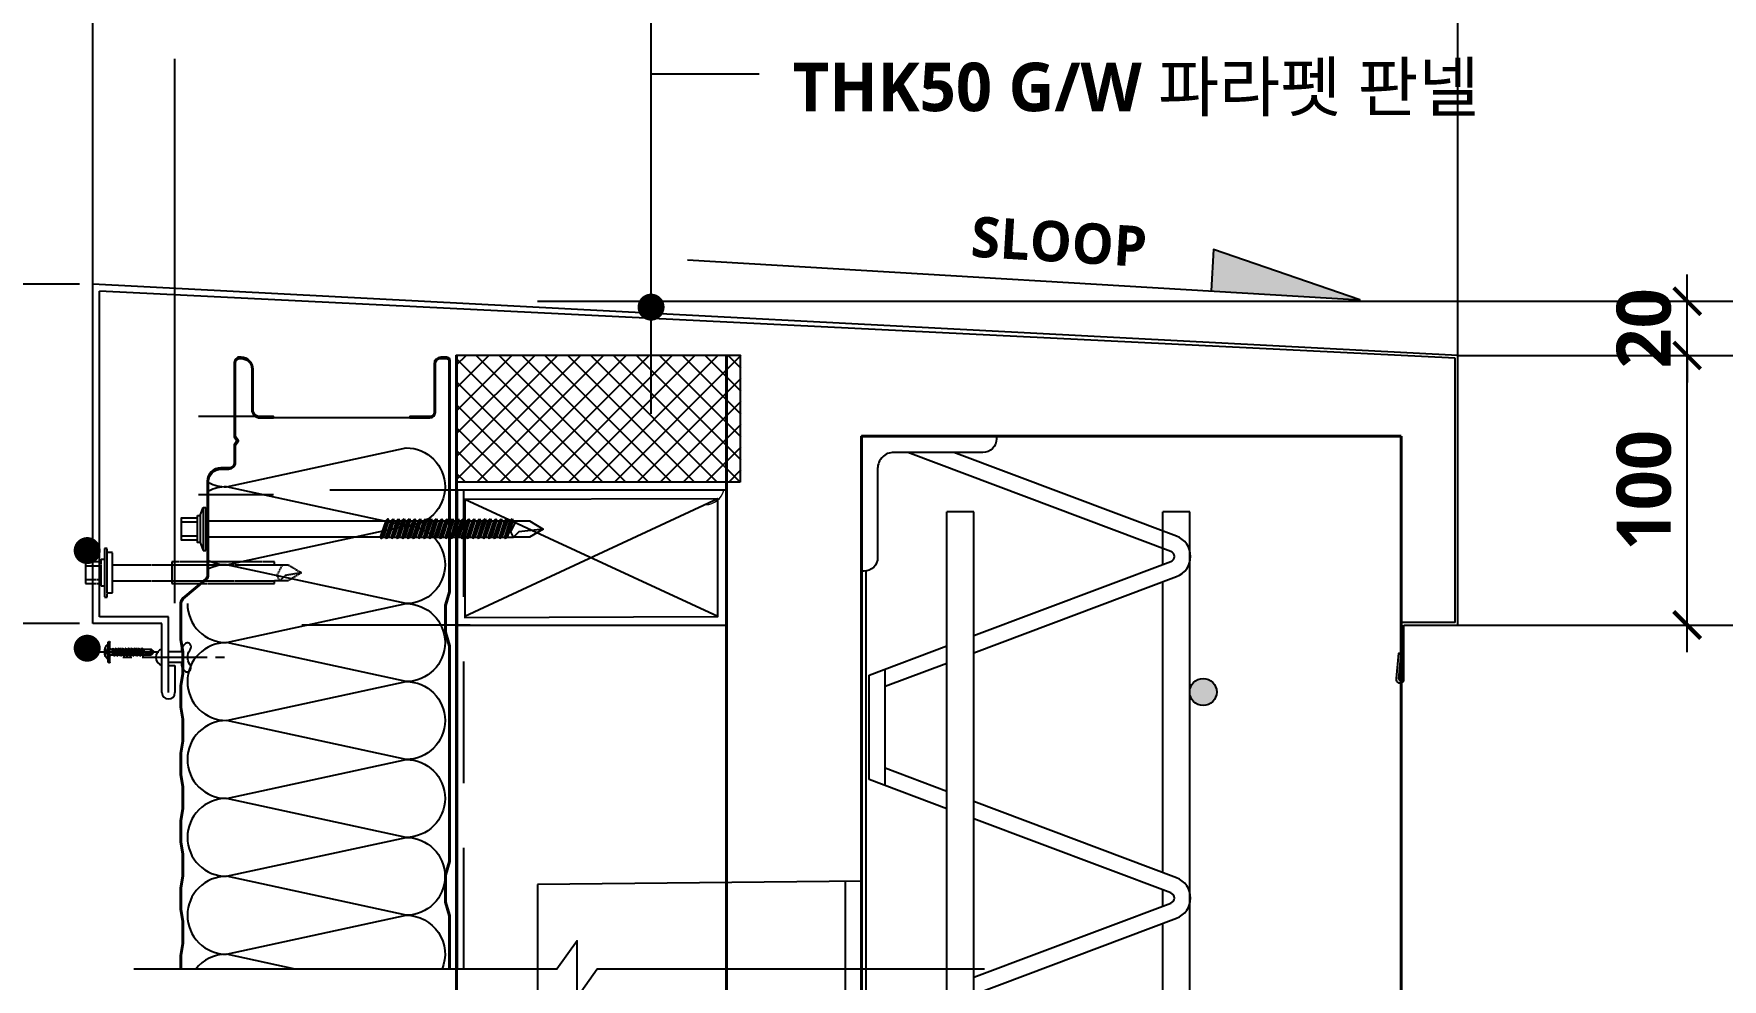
# Model space of a CAD drawing. Extents: x 0 to 20413, y 0 to 2870.
# Drawn here: x 2764 to 3389, y 2026 to 2377 of the extents above; entities that cross this region are included whole.
import ezdxf

# ---------------------------------------------------------------- set-up
doc = ezdxf.new("R2010")
doc.units = 0
for name, pattern in [('CENTER', [50.8, 31.75, -6.35, 6.35, -6.35]), ('FA7$0$FA6$0$HIDDEN', [0.375, 0.25, -0.125]), ('HID', [2.3, 1.5, -0.8]), ('HIDDEN', [0.375, 0.25, -0.125])]:
    doc.linetypes.add(name, pattern=pattern)
doc.layers.get('Defpoints').update_dxf_attribs({"color": 151})
for name, color, linetype in [('0-FLASHING', 4, 'Continuous'), ('0-판넬전개선', 11, 'Continuous'), ('2', 2, 'Continuous'), ('5', 4, 'Continuous'), ('8', 8, 'Continuous'), ('A-SYM-LEAD', 7, 'Continuous'), ('BOLT', 10, 'Continuous'), ('CENT', 10, 'CENTER'), ('CONC', 2, 'Continuous'), ('DIM', 7, 'Continuous'), ('E', 4, 'Continuous'), ('INSUL', 251, 'Continuous'), ('Insulation', 8, 'Continuous'), ('Panel', 2, 'Continuous'), ('sec', 4, 'Continuous'), ('SYP_Center', 1, 'Continuous'), ('SYP_STEEL', 4, 'Continuous'), ('~BOLT', 11, 'Continuous'), ('~FACE', 6, 'Continuous'), ('~GW', 9, 'Continuous'), ('~RIVET', 11, 'Continuous'), ('형강', 4, 'Continuous')]:
    doc.layers.add(name, color=color, linetype=linetype)
doc.layers.add('A-CONC-LIN1', color=2, linetype='Continuous', lineweight=40)
doc.styles.add('헤드라인', font='NanumGothicBold.ttf')
doc.dimstyles.new('10-P&P', dxfattribs={"dimscale": 10, "dimtxt": 2, "dimasz": 1, "dimexe": 1, "dimexo": 0.5, "dimgap": 0.5, "dimtad": 1, "dimdec": 0, "dimlunit": 6, "dimtxsty": '헤드라인', "dimblk": 'ARCHTICK', "dimcen": 0.1, "dimdle": 1, "dimclrd": 256, "dimclre": 32, "dimclrt": 7, "dimadec": 0, "dimazin": 0, "dimtfac": 1, "dimtdec": 0, "dimtix": 1, "dimtmove": 2, "dimatfit": 3, "dimldrblk": 'DOTSMALL', "dimfxl": 1, "dimtolj": 1, "dimtzin": 0, "dimarcsym": 0})

# ---------------------------------------------------------------- blocks, each defined once
blk = doc.blocks.new('_ArchTick')
at = {"color": 0, "linetype": 'ByBlock', "const_width": 0.15}
blk.add_lwpolyline([(-0.5, -0.5), (0.5, 0.5)], dxfattribs=at)
blk = doc.blocks.new('*D176')
at = {"layer": 'Defpoints', "color": 0}
for p in [(3291.49, 2257.64), (3376.42, 2257.64), (3291.49, 2157.7)]:
    blk.add_point(p, dxfattribs=at)
at = {"layer": 'DIM', "lineweight": -2}
blk.add_line((3376.42, 2147.7), (3376.42, 2267.64), dxfattribs=at)
at = {"layer": 'DIM', "color": 32, "lineweight": -2}
for p, q in [((3296.49, 2257.64), (3386.42, 2257.64)), ((3296.49, 2157.7), (3386.42, 2157.7))]:
    blk.add_line(p, q, dxfattribs=at)
at = {"layer": 'DIM', "linetype": 'ByBlock', "lineweight": -2, "xscale": 10, "yscale": 10, "zscale": 10}
for p, rotation in [((3376.42, 2257.64), 90), ((3376.42, 2157.7), 270)]:
    blk.add_blockref('_ArchTick', p, dxfattribs=dict(at, rotation=rotation))
at = {"layer": 'DIM', "color": 7, "insert": (3360.45, 2207.67), "char_height": 20, "attachment_point": 5, "rotation": 90, "style": '헤드라인'}
blk.add_mtext('\\A1;100', dxfattribs=at)
blk = doc.blocks.new('_DotSmall')
at = {"color": 0, "linetype": 'ByBlock', "const_width": 0.5}
blk.add_lwpolyline([(-0.0625, 0, 1), (0.0625, 0, 1)], format="xyb", close=True, dxfattribs=at)
blk = doc.blocks.new('*D177')
at = {"layer": 'Defpoints', "color": 0}
for p in [(3289.57, 2277.7), (3376.42, 2277.7), (3291.49, 2257.64)]:
    blk.add_point(p, dxfattribs=at)
at = {"layer": 'DIM', "lineweight": -2}
for p, q in [((3376.42, 2247.64), (3376.42, 2287.7)), ((3376.42, 2277.7), (3376.42, 2287.7)), ((3376.42, 2257.64), (3376.42, 2247.64))]:
    blk.add_line(p, q, dxfattribs=at)
at = {"layer": 'DIM', "color": 32, "lineweight": -2}
for p, q in [((3294.57, 2277.7), (3386.42, 2277.7)), ((3296.49, 2257.64), (3386.42, 2257.64))]:
    blk.add_line(p, q, dxfattribs=at)
at = {"layer": 'DIM', "linetype": 'ByBlock', "lineweight": -2, "xscale": 10, "yscale": 10, "zscale": 10}
for p, rotation in [((3376.42, 2277.7), 270), ((3376.42, 2257.64), 90)]:
    blk.add_blockref('_ArchTick', p, dxfattribs=dict(at, rotation=rotation))
at = {"layer": 'DIM', "color": 7, "insert": (3360.42, 2267.67), "char_height": 20, "attachment_point": 5, "rotation": 90, "style": '헤드라인'}
blk.add_mtext('\\A1;20', dxfattribs=at)
blk = doc.blocks.new('SCREW80')
at = {"layer": '2', "color": 13, "linetype": 'HIDDEN'}
for p, q in [((-4, 10), (4, 10)), ((-4, 4.2), (-4, 10)), ((-2.5, 4.2), (-2.5, 10)), ((2.5, 10), (2.5, 4.2)), ((4, 10), (4, 4.2)), ((-3, 0), (-3, -60)), ((3, 0), (3, -60))]:
    blk.add_line(p, q, dxfattribs=at)
for points in [[(9, 3), (9, 2), (-9, 2), (-9, 3)], [(-5, 4.2), (-5, 3), (5, 3), (5, 4.2)]]:
    blk.add_lwpolyline(points, close=True, dxfattribs=at)
for points in [[(7.5, 2), (7.5, 0), (-7.5, 0), (-7.5, 2)], [(-3, -60), (-4, -60), (-4, -22), (4, -22), (4, -60), (3, -60)], [(-3, -60), (-3, -65), (0, -70), (3, -65), (3, -60)], [(0, -70), (1, -64), (3, -62), (1, -61), (-3, -63)]]:
    blk.add_lwpolyline(points, dxfattribs=at)
blk = doc.blocks.new('*D178')
at = {"layer": 'Defpoints', "color": 0}
for p in [(3291.49, 2584.37), (3291.49, 2427.7), (2785.74, 2257.7)]:
    blk.add_point(p, dxfattribs=at)
at = {"layer": 'DIM', "color": 32, "lineweight": -2}
for p, q in [((2785.74, 2262.7), (2785.74, 2594.37)), ((3291.49, 2432.7), (3291.49, 2594.37))]:
    blk.add_line(p, q, dxfattribs=at)
at = {"layer": 'DIM', "lineweight": -2}
blk.add_line((2775.74, 2584.37), (3301.49, 2584.37), dxfattribs=at)
at = {"layer": 'DIM', "linetype": 'ByBlock', "lineweight": -2, "xscale": 10, "yscale": 10, "zscale": 10, "rotation": 180}
blk.add_blockref('_ArchTick', (2785.74, 2584.37), dxfattribs=at)
at = {"layer": 'DIM', "linetype": 'ByBlock', "lineweight": -2, "xscale": 10, "yscale": 10, "zscale": 10}
blk.add_blockref('_ArchTick', (3291.49, 2584.37), dxfattribs=at)
at = {"layer": 'DIM', "color": 7, "insert": (3038.61, 2600.4), "char_height": 20, "attachment_point": 5, "style": '헤드라인'}
blk.add_mtext('\\A1;506', dxfattribs=at)
blk = doc.blocks.new('PIECE')
at = {"layer": '5', "ltscale": 3}
for p, q in [((20.81, 56.33), (13.4, 56.33)), ((20.81, 56.33), (17.1, 56.33)), ((13.21, 56.14), (13.21, 55.89)), ((17.1, 55.7), (13.4, 55.7)), ((20.81, 55.7), (17.1, 55.7)), ((20.99, 56.14), (20.99, 55.89))]:
    blk.add_line(p, q, dxfattribs=at)
at = {"layer": '5', "linetype": 'FA7$0$FA6$0$HIDDEN'}
for p, q in [((15.83, 57.47), (16.24, 56.81)), ((17.92, 56.81), (16.24, 56.81)), ((16.24, 56.81), (17.08, 56.34)), ((16.73, 56.81), (16.76, 57.66)), ((17.92, 56.81), (17.08, 56.34)), ((17.43, 56.81), (17.46, 57.65)), ((18.36, 57.45), (17.92, 56.81))]:
    blk.add_line(p, q, dxfattribs=at)
at = {"layer": '5'}
for p, q in [((18.66, 54.15), (15.55, 53.29)), ((16.04, 53.69), (15.55, 53.29)), ((15.55, 53.29), (16.04, 53.1)), ((18.66, 52.96), (15.55, 52.1)), ((16.04, 52.51), (15.55, 52.1)), ((15.55, 52.1), (16.04, 51.91)), ((18.66, 51.78), (15.55, 50.92)), ((16.04, 51.32), (15.55, 50.92)), ((15.55, 50.92), (16.04, 50.73)), ((18.66, 50.59), (15.55, 49.73)), ((16.04, 50.14), (15.55, 49.73)), ((17.81, 54.78), (15.73, 54.49)), ((16.01, 54.71), (15.73, 54.49)), ((15.73, 54.49), (16.04, 54.28)), ((17.81, 54.78), (16.01, 54.71)), ((16.04, 55.21), (16.04, 54.71)), ((17.81, 54.78), (16.04, 54.28)), ((18.17, 54.34), (16.04, 53.69)), ((16.04, 54.28), (16.04, 53.69)), ((18.17, 53.74), (16.04, 53.1)), ((18.17, 53.15), (16.04, 52.51)), ((16.04, 53.1), (16.04, 52.51)), ((18.17, 52.56), (16.04, 51.91)), ((18.17, 51.97), (16.04, 51.32)), ((16.04, 51.91), (16.04, 51.32)), ((16.04, 51.91), (16.04, 51.32)), ((18.17, 51.37), (16.04, 50.73)), ((18.17, 50.78), (16.04, 50.14)), ((16.04, 50.73), (16.04, 50.14)), ((18.17, 50.19), (16.04, 49.54)), ((18.17, 55.21), (18.17, 54.34)), ((18.17, 54.34), (18.66, 54.15)), ((18.66, 54.15), (18.17, 53.74)), ((18.17, 53.74), (18.17, 53.15)), ((18.17, 53.15), (18.66, 52.96)), ((18.66, 52.96), (18.17, 52.56)), ((18.17, 52.56), (18.17, 51.97)), ((18.17, 51.97), (18.66, 51.78)), ((18.66, 51.78), (18.17, 51.37)), ((18.17, 51.37), (18.17, 50.78)), ((18.17, 50.78), (18.66, 50.59)), ((18.66, 50.59), (18.17, 50.19)), ((18.17, 50.19), (18.17, 49.6)), ((15.55, 49.73), (16.04, 49.54)), ((18.66, 49.41), (15.55, 48.55)), ((16.04, 48.95), (15.55, 48.55)), ((15.55, 48.55), (16.04, 48.36)), ((18.66, 48.22), (15.55, 47.36)), ((16.04, 47.77), (15.55, 47.36)), ((15.55, 47.36), (16.04, 47.17)), ((18.66, 47.03), (15.55, 46.18)), ((16.04, 46.58), (15.55, 46.18)), ((15.55, 46.18), (16.04, 45.99)), ((18.66, 45.85), (15.55, 44.99)), ((16.04, 45.39), (15.55, 44.99)), ((15.55, 44.99), (16.04, 44.8)), ((18.66, 44.66), (15.55, 43.81)), ((16.04, 44.21), (15.55, 43.81)), ((15.55, 43.81), (16.04, 43.62)), ((18.17, 49.6), (16.04, 48.95)), ((16.04, 49.54), (16.04, 48.95)), ((18.17, 49), (16.04, 48.36)), ((18.17, 48.41), (16.04, 47.77)), ((16.04, 48.36), (16.04, 47.77)), ((18.17, 47.82), (16.04, 47.17)), ((18.17, 47.23), (16.04, 46.58)), ((16.04, 47.17), (16.04, 46.58)), ((18.17, 46.63), (16.04, 45.99)), ((18.17, 46.04), (16.04, 45.39)), ((16.04, 45.99), (16.04, 45.39)), ((18.17, 45.45), (16.04, 44.8)), ((18.17, 44.86), (16.04, 44.21)), ((16.04, 44.8), (16.04, 44.21)), ((18.17, 44.26), (16.04, 43.62)), ((18.17, 49.6), (18.66, 49.41)), ((18.66, 49.41), (18.17, 49)), ((18.17, 49), (18.17, 48.41)), ((18.17, 48.41), (18.66, 48.22)), ((18.66, 48.22), (18.17, 47.82)), ((18.17, 47.82), (18.17, 47.23)), ((18.17, 47.23), (18.66, 47.03)), ((18.66, 47.03), (18.17, 46.63)), ((18.17, 46.63), (18.17, 46.04)), ((18.17, 46.04), (18.66, 45.85)), ((18.66, 45.85), (18.17, 45.45)), ((18.17, 45.45), (18.17, 44.86)), ((18.17, 44.86), (18.66, 44.66)), ((18.66, 44.66), (18.17, 44.26)), ((18.17, 44.26), (18.17, 43.67)), ((18.17, 43.67), (16.04, 43.02)), ((16.04, 43.62), (16.04, 42.8)), ((18.66, 43.48), (16.04, 43.02)), ((18.17, 43.08), (16.04, 43.02)), ((16.04, 43.02), (16.04, 40.44)), ((17.11, 39.31), (16.04, 40.44)), ((16.93, 40.3), (18.17, 42.99)), ((17.11, 39.31), (18.17, 41.57)), ((17.11, 39.31), (18.17, 40.32)), ((18.17, 43.67), (18.66, 43.48)), ((18.66, 43.48), (18.17, 43.08)), ((18.17, 43.08), (18.17, 40.32))]:
    blk.add_line(p, q, dxfattribs=at)
at = {"layer": '5', "ltscale": 3}
for centre, radius, start, end in [((13.4, 56.14), 0.187, 90, 180), ((17.07, 53.72), 3.95, 41.26802, 138.73198), ((20.81, 56.14), 0.187, 0, 90), ((13.4, 55.89), 0.187, 180, 270), ((15.54, 55.21), 0.497, 0, 90), ((18.62, 55.25), 0.451, 84.12917, 178.87809), ((20.81, 55.89), 0.187, 270, 0)]:
    blk.add_arc(centre, radius, start, end, dxfattribs=at)
at = {"layer": '5'}
blk.add_arc((16.37, 39.69), 0.825, 333.00252, 113.4863, dxfattribs=at)
at = {"layer": 'CENT', "ltscale": 2}
blk.add_line((17.08, 59.45), (17.11, 37.6), dxfattribs=at)
blk = doc.blocks.new('*D179')
at = {"layer": 'Defpoints', "color": 0}
for p in [(2816.13, 2527.17), (2816.13, 2427.7), (2785.74, 2284.05)]:
    blk.add_point(p, dxfattribs=at)
at = {"layer": 'DIM', "color": 32, "lineweight": -2}
for p, q in [((2785.74, 2289.05), (2785.74, 2537.17)), ((2816.13, 2432.7), (2816.13, 2537.17))]:
    blk.add_line(p, q, dxfattribs=at)
at = {"layer": 'DIM', "lineweight": -2}
for p, q in [((2775.74, 2527.17), (2826.13, 2527.17)), ((2785.74, 2527.17), (2775.74, 2527.17)), ((2816.13, 2527.17), (2826.13, 2527.17))]:
    blk.add_line(p, q, dxfattribs=at)
at = {"layer": 'DIM', "linetype": 'ByBlock', "lineweight": -2, "xscale": 10, "yscale": 10, "zscale": 10}
blk.add_blockref('_ArchTick', (2785.74, 2527.17), dxfattribs=at)
at = {"layer": 'DIM', "linetype": 'ByBlock', "lineweight": -2, "xscale": 10, "yscale": 10, "zscale": 10, "rotation": 180}
blk.add_blockref('_ArchTick', (2816.13, 2527.17), dxfattribs=at)
at = {"layer": 'DIM', "color": 7, "insert": (2800.94, 2543.2), "char_height": 20, "attachment_point": 5, "style": '헤드라인'}
blk.add_mtext('\\A1;30', dxfattribs=at)
blk = doc.blocks.new('*X86')
at = {"color": 0}
for p, q in [((103.05, 175.18), (110.72, 182.85)), ((103.05, 176.59), (109.31, 182.85)), ((103.05, 178.01), (107.89, 182.85)), ((103.05, 179.42), (106.48, 182.85)), ((103.05, 180.84), (105.06, 182.85)), ((103.05, 182.25), (103.65, 182.85)), ((110.66, 175.01), (103.05, 182.62)), ((112.07, 175.01), (104.24, 182.85)), ((104.3, 175.01), (112.14, 182.85)), ((113.49, 175.01), (105.65, 182.85)), ((105.72, 175.01), (113.55, 182.85)), ((114.9, 175.01), (107.07, 182.85)), ((107.13, 175.01), (114.96, 182.85)), ((116.31, 175.01), (108.48, 182.85)), ((108.55, 175.01), (116.38, 182.85)), ((117.73, 175.01), (109.9, 182.85)), ((109.96, 175.01), (117.79, 182.85)), ((119.14, 175.01), (111.31, 182.85)), ((111.37, 175.01), (119.21, 182.85)), ((120.56, 175.01), (112.72, 182.85)), ((112.79, 175.01), (120.62, 182.85)), ((120.62, 176.36), (114.14, 182.85)), ((120.62, 177.78), (115.55, 182.85)), ((120.62, 179.19), (116.97, 182.85)), ((120.62, 180.61), (118.38, 182.85)), ((120.62, 182.02), (119.8, 182.85)), ((114.2, 175.01), (120.62, 181.43)), ((109.24, 175.01), (103.05, 181.2)), ((107.83, 175.01), (103.05, 179.79)), ((115.62, 175.01), (120.62, 180.02)), ((106.42, 175.01), (103.05, 178.37)), ((117.03, 175.01), (120.62, 178.6)), ((105, 175.01), (103.05, 176.96)), ((118.44, 175.01), (120.62, 177.19)), ((103.59, 175.01), (103.05, 175.55)), ((119.86, 175.01), (120.62, 175.78))]:
    blk.add_line(p, q, dxfattribs=at)
blk = doc.blocks.new('SDS_125')
at = {"layer": 'BOLT'}
for p, q in [((-10129.37, -12535.87), (-10135.37, -12535.87)), ((-10128.37, -12533.37), (-10127.27, -12530.37)), ((-10127.27, -12530.37), (-10127.27, -12546.37)), ((-10127.27, -12530.37), (-10126.27, -12530.37)), ((-10126.27, -12530.37), (-10126.27, -12546.37)), ((-10059.59, -12535.37), (-10061.61, -12541.37)), ((-10058.8, -12534.61), (-10061.27, -12541.91)), ((-10057.59, -12535.37), (-10059.61, -12541.37)), ((-10056.8, -12534.61), (-10059.27, -12541.91)), ((-10056.53, -12535.37), (-10058.56, -12541.37)), ((-10058.53, -12535.37), (-10057.59, -12535.37)), ((-10055.59, -12535.37), (-10057.61, -12541.37)), ((-10057.59, -12535.37), (-10056.8, -12534.61)), ((-10054.8, -12534.61), (-10057.27, -12541.91)), ((-10056.8, -12534.61), (-10056.53, -12535.37)), ((-10054.53, -12535.37), (-10056.56, -12541.37)), ((-10056.53, -12535.37), (-10055.59, -12535.37)), ((-10053.59, -12535.37), (-10055.61, -12541.37)), ((-10055.59, -12535.37), (-10054.8, -12534.61)), ((-10052.8, -12534.61), (-10055.27, -12541.91)), ((-10054.8, -12534.61), (-10054.53, -12535.37)), ((-10052.53, -12535.37), (-10054.56, -12541.37)), ((-10054.53, -12535.37), (-10053.59, -12535.37)), ((-10051.59, -12535.37), (-10053.61, -12541.37)), ((-10053.59, -12535.37), (-10052.8, -12534.61)), ((-10050.8, -12534.61), (-10053.27, -12541.91)), ((-10052.8, -12534.61), (-10052.53, -12535.37)), ((-10050.53, -12535.37), (-10052.56, -12541.37)), ((-10052.53, -12535.37), (-10051.59, -12535.37)), ((-10049.59, -12535.37), (-10051.61, -12541.37)), ((-10051.59, -12535.37), (-10050.8, -12534.61)), ((-10048.8, -12534.61), (-10051.27, -12541.91)), ((-10050.8, -12534.61), (-10050.53, -12535.37)), ((-10048.53, -12535.37), (-10050.56, -12541.37)), ((-10050.53, -12535.37), (-10049.59, -12535.37)), ((-10047.59, -12535.37), (-10049.61, -12541.37)), ((-10049.59, -12535.37), (-10048.8, -12534.61)), ((-10046.8, -12534.61), (-10049.27, -12541.91)), ((-10048.8, -12534.61), (-10048.53, -12535.37)), ((-10046.53, -12535.37), (-10048.56, -12541.37)), ((-10048.53, -12535.37), (-10047.59, -12535.37)), ((-10045.59, -12535.37), (-10047.61, -12541.37)), ((-10047.59, -12535.37), (-10046.8, -12534.61)), ((-10044.8, -12534.61), (-10047.27, -12541.91)), ((-10046.8, -12534.61), (-10046.53, -12535.37)), ((-10044.53, -12535.37), (-10046.56, -12541.37)), ((-10046.53, -12535.37), (-10045.59, -12535.37)), ((-10043.59, -12535.37), (-10045.61, -12541.37)), ((-10045.59, -12535.37), (-10044.8, -12534.61)), ((-10042.8, -12534.61), (-10045.27, -12541.91)), ((-10044.8, -12534.61), (-10044.53, -12535.37)), ((-10042.53, -12535.37), (-10044.56, -12541.37)), ((-10044.53, -12535.37), (-10043.59, -12535.37)), ((-10041.59, -12535.37), (-10043.61, -12541.37)), ((-10043.59, -12535.37), (-10042.8, -12534.61)), ((-10040.8, -12534.61), (-10043.27, -12541.91)), ((-10042.8, -12534.61), (-10042.53, -12535.37)), ((-10040.53, -12535.37), (-10042.56, -12541.37)), ((-10042.53, -12535.37), (-10041.59, -12535.37)), ((-10039.59, -12535.37), (-10041.61, -12541.37)), ((-10041.59, -12535.37), (-10040.8, -12534.61)), ((-10038.8, -12534.61), (-10041.27, -12541.91)), ((-10040.8, -12534.61), (-10040.53, -12535.37)), ((-10038.53, -12535.37), (-10040.56, -12541.37)), ((-10040.53, -12535.37), (-10039.59, -12535.37)), ((-10037.59, -12535.37), (-10039.61, -12541.37)), ((-10039.59, -12535.37), (-10038.8, -12534.61)), ((-10036.8, -12534.61), (-10039.27, -12541.91)), ((-10038.8, -12534.61), (-10038.53, -12535.37)), ((-10036.53, -12535.37), (-10038.56, -12541.37)), ((-10038.53, -12535.37), (-10037.59, -12535.37)), ((-10035.59, -12535.37), (-10037.61, -12541.37)), ((-10037.59, -12535.37), (-10036.8, -12534.61)), ((-10034.8, -12534.61), (-10037.27, -12541.91)), ((-10036.8, -12534.61), (-10036.53, -12535.37)), ((-10034.53, -12535.37), (-10036.56, -12541.37)), ((-10036.53, -12535.37), (-10035.59, -12535.37)), ((-10033.59, -12535.37), (-10035.61, -12541.37)), ((-10035.59, -12535.37), (-10034.8, -12534.61)), ((-10032.8, -12534.61), (-10035.27, -12541.91)), ((-10034.8, -12534.61), (-10034.53, -12535.37)), ((-10032.53, -12535.37), (-10034.56, -12541.37)), ((-10034.53, -12535.37), (-10033.59, -12535.37)), ((-10031.59, -12535.37), (-10033.61, -12541.37)), ((-10033.59, -12535.37), (-10032.8, -12534.61)), ((-10030.8, -12534.61), (-10033.27, -12541.91)), ((-10032.8, -12534.61), (-10032.53, -12535.37)), ((-10030.53, -12535.37), (-10032.56, -12541.37)), ((-10032.53, -12535.37), (-10031.59, -12535.37)), ((-10029.59, -12535.37), (-10031.61, -12541.37)), ((-10031.59, -12535.37), (-10030.8, -12534.61)), ((-10028.8, -12534.61), (-10031.27, -12541.91)), ((-10030.8, -12534.61), (-10030.53, -12535.37)), ((-10028.53, -12535.37), (-10030.56, -12541.37)), ((-10030.53, -12535.37), (-10029.59, -12535.37)), ((-10027.59, -12535.37), (-10029.61, -12541.37)), ((-10029.59, -12535.37), (-10028.8, -12534.61)), ((-10026.8, -12534.61), (-10029.27, -12541.91)), ((-10028.8, -12534.61), (-10028.53, -12535.37)), ((-10026.53, -12535.37), (-10028.56, -12541.37)), ((-10028.53, -12535.37), (-10027.59, -12535.37)), ((-10025.59, -12535.37), (-10027.61, -12541.37)), ((-10027.59, -12535.37), (-10026.8, -12534.61)), ((-10024.8, -12534.61), (-10027.27, -12541.91)), ((-10026.8, -12534.61), (-10026.53, -12535.37)), ((-10024.53, -12535.37), (-10026.56, -12541.37)), ((-10026.53, -12535.37), (-10025.59, -12535.37)), ((-10023.59, -12535.37), (-10025.61, -12541.37)), ((-10025.59, -12535.37), (-10024.8, -12534.61)), ((-10022.8, -12534.61), (-10025.27, -12541.91)), ((-10024.8, -12534.61), (-10024.53, -12535.37)), ((-10022.53, -12535.37), (-10024.56, -12541.37)), ((-10024.53, -12535.37), (-10023.59, -12535.37)), ((-10021.59, -12535.37), (-10023.61, -12541.37)), ((-10023.59, -12535.37), (-10022.8, -12534.61)), ((-10020.8, -12534.61), (-10023.27, -12541.91)), ((-10022.8, -12534.61), (-10022.53, -12535.37)), ((-10020.53, -12535.37), (-10022.56, -12541.37)), ((-10022.53, -12535.37), (-10021.59, -12535.37)), ((-10019.59, -12535.37), (-10021.61, -12541.37)), ((-10021.59, -12535.37), (-10020.8, -12534.61)), ((-10018.8, -12534.61), (-10021.27, -12541.91)), ((-10020.8, -12534.61), (-10020.53, -12535.37)), ((-10018.53, -12535.37), (-10020.56, -12541.37)), ((-10020.53, -12535.37), (-10019.59, -12535.37)), ((-10017.59, -12535.37), (-10019.61, -12541.37)), ((-10019.59, -12535.37), (-10018.8, -12534.61)), ((-10016.8, -12534.61), (-10019.27, -12541.91)), ((-10018.8, -12534.61), (-10018.53, -12535.37)), ((-10016.53, -12535.37), (-10018.56, -12541.37)), ((-10018.53, -12535.37), (-10017.59, -12535.37)), ((-10015.59, -12535.37), (-10017.61, -12541.37)), ((-10017.59, -12535.37), (-10016.8, -12534.61)), ((-10014.8, -12534.61), (-10017.27, -12541.91)), ((-10016.8, -12534.61), (-10016.53, -12535.37)), ((-10014.53, -12535.37), (-10016.56, -12541.37)), ((-10016.53, -12535.37), (-10015.59, -12535.37)), ((-10013.59, -12535.37), (-10015.61, -12541.37)), ((-10015.59, -12535.37), (-10014.8, -12534.61)), ((-10012.8, -12534.61), (-10015.27, -12541.91)), ((-10014.8, -12534.61), (-10014.53, -12535.37)), ((-10012.53, -12535.37), (-10014.56, -12541.37)), ((-10014.53, -12535.37), (-10013.59, -12535.37)), ((-10013.59, -12535.37), (-10012.8, -12534.61)), ((-10012.8, -12534.61), (-10012.53, -12535.37)), ((-10012.53, -12535.37), (-10011.27, -12535.37)), ((-10135.37, -12540.87), (-10129.37, -12540.87)), ((-10060.56, -12541.37), (-10059.61, -12541.37)), ((-10059.61, -12541.37), (-10059.27, -12541.91)), ((-10059.27, -12541.91), (-10058.56, -12541.37)), ((-10058.56, -12541.37), (-10057.61, -12541.37)), ((-10057.61, -12541.37), (-10057.27, -12541.91)), ((-10057.27, -12541.91), (-10056.56, -12541.37)), ((-10056.56, -12541.37), (-10055.61, -12541.37)), ((-10055.61, -12541.37), (-10055.27, -12541.91)), ((-10055.27, -12541.91), (-10054.56, -12541.37)), ((-10054.56, -12541.37), (-10053.61, -12541.37)), ((-10053.61, -12541.37), (-10053.27, -12541.91)), ((-10053.27, -12541.91), (-10052.56, -12541.37)), ((-10052.56, -12541.37), (-10051.61, -12541.37)), ((-10051.61, -12541.37), (-10051.27, -12541.91)), ((-10051.27, -12541.91), (-10050.56, -12541.37)), ((-10050.56, -12541.37), (-10049.61, -12541.37)), ((-10049.61, -12541.37), (-10049.27, -12541.91)), ((-10049.27, -12541.91), (-10048.56, -12541.37)), ((-10048.56, -12541.37), (-10047.61, -12541.37)), ((-10047.61, -12541.37), (-10047.27, -12541.91)), ((-10047.27, -12541.91), (-10046.56, -12541.37)), ((-10046.56, -12541.37), (-10045.61, -12541.37)), ((-10045.61, -12541.37), (-10045.27, -12541.91)), ((-10045.27, -12541.91), (-10044.56, -12541.37)), ((-10044.56, -12541.37), (-10043.61, -12541.37)), ((-10043.61, -12541.37), (-10043.27, -12541.91)), ((-10043.27, -12541.91), (-10042.56, -12541.37)), ((-10042.56, -12541.37), (-10041.61, -12541.37)), ((-10041.61, -12541.37), (-10041.27, -12541.91)), ((-10041.27, -12541.91), (-10040.56, -12541.37)), ((-10040.56, -12541.37), (-10039.61, -12541.37)), ((-10039.61, -12541.37), (-10039.27, -12541.91)), ((-10039.27, -12541.91), (-10038.56, -12541.37)), ((-10038.56, -12541.37), (-10037.61, -12541.37)), ((-10037.61, -12541.37), (-10037.27, -12541.91)), ((-10037.27, -12541.91), (-10036.56, -12541.37)), ((-10036.56, -12541.37), (-10035.61, -12541.37)), ((-10035.61, -12541.37), (-10035.27, -12541.91)), ((-10035.27, -12541.91), (-10034.56, -12541.37)), ((-10034.56, -12541.37), (-10033.61, -12541.37)), ((-10033.61, -12541.37), (-10033.27, -12541.91)), ((-10033.27, -12541.91), (-10032.56, -12541.37)), ((-10032.56, -12541.37), (-10031.61, -12541.37)), ((-10031.61, -12541.37), (-10031.27, -12541.91)), ((-10031.27, -12541.91), (-10030.56, -12541.37)), ((-10030.56, -12541.37), (-10029.61, -12541.37)), ((-10029.61, -12541.37), (-10029.27, -12541.91)), ((-10029.27, -12541.91), (-10028.56, -12541.37)), ((-10028.56, -12541.37), (-10027.61, -12541.37)), ((-10027.61, -12541.37), (-10027.27, -12541.91)), ((-10027.27, -12541.91), (-10026.56, -12541.37)), ((-10026.56, -12541.37), (-10025.61, -12541.37)), ((-10025.61, -12541.37), (-10025.27, -12541.91)), ((-10025.27, -12541.91), (-10024.56, -12541.37)), ((-10024.56, -12541.37), (-10023.61, -12541.37)), ((-10023.61, -12541.37), (-10023.27, -12541.91)), ((-10023.27, -12541.91), (-10022.56, -12541.37)), ((-10022.56, -12541.37), (-10021.61, -12541.37)), ((-10021.61, -12541.37), (-10021.27, -12541.91)), ((-10021.27, -12541.91), (-10020.56, -12541.37)), ((-10020.56, -12541.37), (-10019.61, -12541.37)), ((-10019.61, -12541.37), (-10019.27, -12541.91)), ((-10019.27, -12541.91), (-10018.56, -12541.37)), ((-10018.56, -12541.37), (-10017.61, -12541.37)), ((-10017.61, -12541.37), (-10017.27, -12541.91)), ((-10017.27, -12541.91), (-10016.56, -12541.37)), ((-10016.56, -12541.37), (-10015.61, -12541.37)), ((-10015.61, -12541.37), (-10015.27, -12541.91)), ((-10015.27, -12541.91), (-10014.56, -12541.37)), ((-10014.56, -12541.37), (-10012.27, -12541.37)), ((-10128.37, -12543.37), (-10127.27, -12546.37)), ((-10127.27, -12546.37), (-10126.27, -12546.37))]:
    blk.add_line(p, q, dxfattribs=at)
for points in [[(-10129.37, -12534.37), (-10135.37, -12534.37), (-10135.37, -12542.37), (-10129.37, -12542.37)], [(-10126.27, -12535.37), (-10059.59, -12535.37), (-10058.8, -12534.61), (-10058.53, -12535.37), (-10060.56, -12541.37), (-10061.27, -12541.91), (-10061.61, -12541.37), (-10126.27, -12541.37)], [(-10001.27, -12538.37), (-10010.27, -12539.37), (-10012.27, -12541.37), (-10013.27, -12539.37), (-10011.27, -12535.37)], [(-10011.27, -12535.37), (-10006.27, -12535.37), (-10001.27, -12538.37), (-10006.27, -12541.37), (-10012.27, -12541.37)]]:
    blk.add_lwpolyline(points, dxfattribs=at)
blk.add_lwpolyline([(-10129.37, -12533.37), (-10128.37, -12533.37), (-10128.37, -12543.37), (-10129.37, -12543.37)], close=True, dxfattribs=at)
at = {"layer": '~BOLT', "color": 0}
blk.add_solid([(-10127.27, -12530.37), (-10127.27, -12546.37), (-10126.27, -12530.37), (-10126.27, -12546.37)], dxfattribs=at)
blk = doc.blocks.new('*D180')
at = {"layer": 'Defpoints', "color": 0}
for p in [(2785.74, 2284.05), (2547.94, 2158.3), (2785.74, 2158.3)]:
    blk.add_point(p, dxfattribs=at)
at = {"layer": 'DIM', "lineweight": -2}
blk.add_line((2547.94, 2294.05), (2547.94, 2148.3), dxfattribs=at)
at = {"layer": 'DIM', "color": 32, "lineweight": -2}
for p, q in [((2780.74, 2284.05), (2537.94, 2284.05)), ((2780.74, 2158.3), (2537.94, 2158.3))]:
    blk.add_line(p, q, dxfattribs=at)
at = {"layer": 'DIM', "linetype": 'ByBlock', "lineweight": -2, "xscale": 10, "yscale": 10, "zscale": 10}
for p, rotation in [((2547.94, 2284.05), 90), ((2547.94, 2158.3), 270)]:
    blk.add_blockref('_ArchTick', p, dxfattribs=dict(at, rotation=rotation))
at = {"layer": 'DIM', "color": 7, "insert": (2531.91, 2221.18), "char_height": 20, "attachment_point": 5, "rotation": 90, "style": '헤드라인'}
blk.add_mtext('\\A1;126', dxfattribs=at)

msp = doc.modelspace()

# ---------------------------------------------------------------- hatches: boundary and pattern name
at = {"ltscale": 10}
msp.add_hatch(color=256, dxfattribs=at).paths.add_polyline_path([(3200.96, 2296.89), (3255.11, 2278.3), (3200.06, 2281.56)])
at = {"layer": 'sec'}
h = msp.add_hatch(color=256, dxfattribs=at)
edge = h.paths.add_edge_path()
edge.add_arc((3197.09, 2132.87), 5, 0, 360)

# ---------------------------------------------------------------- linework, layer by layer
at = {"color": 4}
msp.add_line((3064.49, 2062.7), (3064.49, 1962.7), dxfattribs=at)
at = {"ltscale": 10}
msp.add_lwpolyline([(3006.1, 2293.05), (3255.11, 2278.3), (3200.96, 2296.89), (3200.06, 2281.56)], dxfattribs=at)
msp.add_lwpolyline([(3025.55, 2210.7), (2920.49, 2210.7), (2920.49, 2257.7), (3025.55, 2257.7)], close=True)
at = {"color": 4}
msp.add_lwpolyline([(2950.49, 2061.56), (2950.49, 1963.09), (3070.49, 1962.7), (3070.49, 2062.7)], close=True, dxfattribs=at)
msp.add_lwpolyline([(3116.11, 2030.14), (2972.62, 2030.14), (2965.12, 2019.64), (2965.12, 2040.64), (2957.62, 2030.14), (2800.93, 2030.14)])
at = {"layer": '0-FLASHING'}
for p, q in [((2785.74, 2158.3), (2785.74, 2284.05)), ((3291.49, 2257.64), (2785.74, 2284.05)), ((3290.49, 2256.64), (2788.14, 2281.45)), ((2788.14, 2160.7), (2788.14, 2281.45)), ((3290.49, 2158.7), (3290.49, 2256.64)), ((3291.49, 2157.7), (3291.49, 2257.64)), ((2811.33, 2158.3), (2785.74, 2158.3)), ((2813.73, 2160.7), (2788.14, 2160.7)), ((2811.33, 2132.7), (2811.33, 2158.3)), ((2813.73, 2132.7), (2813.73, 2160.7)), ((3290.49, 2158.7), (3270.49, 2158.7)), ((3270.49, 2158.7), (3270.49, 2137.7)), ((2950.49, 2157.7), (2970.49, 2157.7)), ((3271.49, 2137.7), (3271.49, 2157.7)), ((3271.49, 2157.7), (3291.49, 2157.7)), ((2794.02, 2147.2), (2795.01, 2147.3)), ((3269.5, 2147.3), (3268.55, 2137.85)), ((3270.49, 2147.2), (3269.5, 2147.3)), ((3269.55, 2137.75), (3270.49, 2147.2)), ((2813.73, 2142.7), (2816.13, 2142.7)), ((2816.13, 2142.7), (2816.13, 2132.7))]:
    msp.add_line(p, q, dxfattribs=at)
for centre, radius, start, end in [((3270.04, 2137.7), 1.5, 174.28941, 270), ((3270.04, 2137.7), 0.5, 174.28941, 266.99094), ((3269.99, 2137.7), 0.5, 273.00906, 0), ((3269.99, 2137.7), 1.5, 272.06697, 359.97364), ((2813.73, 2132.7), 2.4, 180, 0)]:
    msp.add_arc(centre, radius, start, end, dxfattribs=at)
at = {"layer": '0-판넬전개선'}
for p, q in [((3291.49, 2257.64), (3291.49, 2602.67)), ((2816.13, 2165.83), (2816.13, 2367.56)), ((2852.63, 2235), (2824.92, 2235)), ((2852.63, 2206), (2824.92, 2206)), ((2925.49, 2207.7), (2873.52, 2207.7)), ((2925.49, 2157.7), (2863.1, 2157.7))]:
    msp.add_line(p, q, dxfattribs=at)
at = {"layer": '8'}
for p, q in [((2950.49, 2277.7), (3890.49, 2277.7)), ((3291.49, 2257.64), (3890.49, 2257.64)), ((3291.49, 2157.7), (3890.49, 2157.7))]:
    msp.add_line(p, q, dxfattribs=at)
at = {"layer": 'A-CONC-LIN1'}
for p, q in [((2920.49, 227.7), (2920.49, 2257.7)), ((3020.49, 227.7), (3020.49, 2257.7)), ((3070.49, 227.7), (3070.49, 2227.7)), ((3070.49, 2227.7), (3270.49, 2227.7)), ((3270.49, 2227.7), (3270.49, 1397.7))]:
    msp.add_line(p, q, dxfattribs=at)
at = {"layer": 'DIM'}
for points in [[(2992.54, 2236), (2992.54, 2421.98), (3032.54, 2421.98)], [(2992.54, 2361.98), (3032.54, 2361.98)]]:
    msp.add_lwpolyline(points, dxfattribs=at)
at = {"layer": 'DIM', "const_width": 5}
for points in [[(2995.04, 2275.54, -1), (2990.04, 2275.54, -1)], [(2786.13, 2185.3, -1), (2781.13, 2185.3, -1)], [(2786.13, 2149.11, -1), (2781.13, 2149.11, -1)]]:
    msp.add_lwpolyline(points, format="xyb", close=True, dxfattribs=at)
at = {"layer": 'E'}
for p, q in [((3185.13, 2185.01), (3087.61, 2221.7)), ((3187.24, 2190.62), (3104.65, 2221.7)), ((3102.09, 667.7), (3102.09, 2199.62)), ((3112.09, 2199.62), (3102.09, 2199.62)), ((3112.09, 667.7), (3112.09, 2199.62)), ((3182.09, 2182.56), (3182.09, 2199.62)), ((3192.09, 2199.62), (3182.09, 2199.62)), ((3192.09, 667.7), (3192.09, 2199.62)), ((3182.09, 2180.12), (3182.09, 2186.15)), ((3072.09, 2177.73), (3072.09, 678.92)), ((3112.09, 2153.78), (3185.13, 2181.26)), ((3112.09, 2147.37), (3187.24, 2175.65)), ((3182.09, 2065.93), (3182.09, 2173.71)), ((3073.29, 2139.18), (3102.09, 2150.02)), ((3079.29, 2135.02), (3102.09, 2143.61)), ((3079.29, 2098.21), (3079.29, 2141.44)), ((3073.29, 2100.47), (3073.29, 2139.18)), ((3102.09, 2096.04), (3079.29, 2104.62)), ((3102.09, 2089.63), (3073.29, 2100.47)), ((3187.24, 2064), (3112.09, 2092.27)), ((3185.13, 2058.38), (3112.09, 2085.86)), ((3182.09, 2053.5), (3182.09, 2059.52)), ((3112.09, 2027.16), (3185.13, 2054.64)), ((3112.09, 2020.74), (3187.24, 2049.02)), ((3182.09, 1939.31), (3182.09, 2047.08))]:
    msp.add_line(p, q, dxfattribs=at)
at = {"layer": 'E', "color": 3, "linetype": 'ByBlock'}
msp.add_lwpolyline([(3120.49, 2227.7), (3120.49, 2226.7, -0.414214), (3115.49, 2221.7), (3082.49, 2221.7, 0.414214), (3076.49, 2215.7), (3076.49, 2182.7, -0.414214), (3071.49, 2177.7), (3070.49, 2177.7)], format="xyb", dxfattribs=at)
msp.add_lwpolyline([(3120.49, 2227.7), (3070.49, 2227.7), (3070.49, 2177.7)], dxfattribs=at)
at = {"layer": 'E'}
for centre, radius in [((3184.42, 2183.13), 8), ((3184.42, 2183.13), 2), ((3184.42, 2056.51), 2), ((3184.42, 2056.51), 8)]:
    msp.add_arc(centre, radius, 290.62085, 69.37915, dxfattribs=at)
at = {"layer": 'INSUL', "lineweight": 13}
msp.add_lwpolyline([(3012.69, 2202.33, 0.346875), (3019.5, 2207.7, 0.346875)], format="xyb", dxfattribs=at)
at = {"layer": 'Insulation'}
for points in [[(2828.63, 2210.53, 0.118501), (2835.2, 2208.95), (2901.77, 2223.39, -1), (2901.77, 2194.51), (2835.2, 2208.95, 0.118501), (2828.63, 2207.37, 0.118501)], [(2828.63, 2181.65, 0.118501), (2835.2, 2180.07), (2901.77, 2194.51, -1), (2901.77, 2165.63), (2835.2, 2180.07, 0.118501), (2828.63, 2178.49)], [(2820.76, 2165.63, 0.414214), (2835.2, 2151.19), (2901.77, 2165.63, -1), (2901.77, 2136.75), (2835.2, 2151.19, 0.414214), (2820.76, 2136.75)], [(2820.76, 2136.75, 0.414214), (2835.2, 2122.31), (2901.77, 2136.75, -1), (2901.77, 2107.87), (2835.2, 2122.31, 0.414214), (2820.76, 2107.87)], [(2820.76, 2107.87, 0.414214), (2835.2, 2093.43), (2901.77, 2107.87, -1), (2901.77, 2078.99), (2835.2, 2093.43, 0.414214), (2820.76, 2078.99)], [(2820.76, 2078.99, 0.414214), (2835.2, 2064.55), (2901.77, 2078.99, -1), (2901.77, 2050.11), (2835.2, 2064.55, 0.414214), (2820.76, 2050.11)], [(2820.76, 2050.11, 0.414214), (2835.2, 2035.67), (2901.77, 2050.11, -0.534487), (2915.11, 2030.14, -0.534487)], [(2860.67, 2030.14), (2835.2, 2035.67, 0.230292), (2823.84, 2030.14)]]:
    msp.add_lwpolyline(points, format="xyb", dxfattribs=at)
at = {"layer": 'Panel'}
for points in [[(2818.63, 2030.14), (2818.63, 2035.17), (2819.33, 2039.67), (2819.33, 2047.82), (2818.63, 2052.32), (2818.63, 2060.17), (2819.33, 2064.67), (2819.33, 2072.82), (2818.63, 2077.32), (2818.63, 2085.17), (2819.33, 2089.67), (2819.33, 2097.82), (2818.63, 2102.32), (2818.63, 2110.17), (2819.33, 2114.67), (2819.33, 2122.82), (2818.63, 2127.32), (2818.63, 2135.17), (2819.33, 2139.67), (2819.33, 2147.82), (2818.63, 2152.32), (2818.63, 2165.83, -0.221695), (2819.35, 2167.36), (2827.74, 2174.41, 0.221695), (2828.63, 2176.32), (2828.63, 2211, -0.414214), (2833.13, 2215.5), (2836.13, 2215.5, 0.414214), (2838.63, 2218), (2838.63, 2224.35), (2839.74, 2226), (2838.63, 2227.65), (2838.63, 2255, -0.414214), (2840.13, 2256.5), (2840.63, 2256.5, -0.414214), (2844.63, 2252.5), (2844.63, 2237.5, 0.414214), (2847.63, 2234.5), (2852.63, 2234.5), (2852.63, 2235), (2847.63, 2235, -0.414214), (2845.13, 2237.5), (2845.13, 2252.5, 0.414214), (2840.63, 2257), (2840.13, 2257, 0.414214), (2838.13, 2255), (2838.13, 2227.5), (2839.13, 2226), (2838.13, 2224.5), (2838.13, 2218, -0.414214), (2836.13, 2216), (2833.13, 2216, 0.414214), (2828.13, 2211), (2828.13, 2176.32, -0.221695), (2827.42, 2174.79), (2819.03, 2167.75, 0.221695), (2818.13, 2165.83), (2818.13, 2152.28), (2818.83, 2147.78), (2818.83, 2139.71), (2818.13, 2135.21), (2818.13, 2127.28), (2818.83, 2122.78), (2818.83, 2114.71), (2818.13, 2110.21), (2818.13, 2102.28), (2818.83, 2097.78), (2818.83, 2089.71), (2818.13, 2085.21), (2818.13, 2077.28), (2818.83, 2072.78), (2818.83, 2064.71), (2818.13, 2060.21), (2818.13, 2052.28), (2818.83, 2047.78), (2818.83, 2039.71), (2818.13, 2035.21), (2818.13, 2030.14)], [(2918.13, 2030.14), (2918.13, 2050), (2916.63, 2055), (2916.63, 2065), (2918.13, 2070), (2918.13, 2150), (2916.63, 2155), (2916.63, 2165), (2918.13, 2170), (2918.13, 2255.7, 0.414214), (2916.83, 2257), (2914.63, 2257, 0.414213), (2912.13, 2254.5), (2912.13, 2236.5, -0.414213), (2910.63, 2235), (2903.13, 2235), (2903.13, 2234.5), (2910.63, 2234.5, 0.414213), (2912.63, 2236.5), (2912.63, 2254.5, -0.414213), (2914.63, 2256.5), (2916.83, 2256.5, -0.414214), (2917.63, 2255.7), (2917.63, 2170.07), (2916.13, 2165.07), (2916.13, 2154.92), (2917.63, 2149.92), (2917.63, 2070.07), (2916.13, 2065.07), (2916.13, 2054.92), (2917.63, 2049.92), (2917.63, 2030.14)]]:
    msp.add_lwpolyline(points, format="xyb", dxfattribs=at)
at = {"layer": 'sec', "color": 3}
msp.add_circle((3197.09, 2132.87), 5, dxfattribs=at)
at = {"layer": 'SYP_Center'}
for p, q in [((3017.29, 2204.5), (2923.49, 2160.9)), ((3017.29, 2160.9), (2923.49, 2204.18))]:
    msp.add_line(p, q, dxfattribs=at)
at = {"layer": 'SYP_STEEL'}
msp.add_lwpolyline([(2920.49, 2207.7), (2920.49, 2157.7), (3020.49, 2157.7), (3020.49, 2207.7), (2920.49, 2207.7)], dxfattribs=at)
msp.add_lwpolyline([(2923.49, 2204.18), (2923.49, 2160.55), (3017.29, 2160.9), (3017.29, 2204.5)], close=True, dxfattribs=at)
at = {"layer": '~FACE'}
msp.add_line((2903.13, 2234.5), (2852.63, 2234.5), dxfattribs=at)
at = {"layer": '~RIVET'}
for p, q in [((2796.9, 2145.78), (2800.17, 2145.78)), ((2804, 2145.78), (2828.05, 2145.78)), ((2818.53, 2147.78), (2813.73, 2147.78)), ((2831.21, 2145.78), (2834.48, 2145.78)), ((2818.53, 2143.78), (2813.73, 2143.78))]:
    msp.add_line(p, q, dxfattribs=at)
msp.add_lwpolyline([(2818.53, 2143.78, 0.243685), (2820.01, 2140.53, 0.496046), (2821.95, 2141.18, 0.240327), (2821.67, 2143.1, -0.160412), (2820.84, 2145.8, -0.154154), (2821.69, 2148.31, 0.228762), (2822.02, 2150.12, 0.497369), (2820.08, 2150.89, 0.258254), (2818.53, 2147.78)], format="xyb", dxfattribs=at)
msp.add_arc((2812.21, 2145.74), 3.16, 106.04613, 253.95387, dxfattribs=at)
at = {"layer": '형강'}
for p in [(2920.86, 2030.14), (3020.86, 2207.7)]:
    msp.add_line(p, (2920.86, 2207.7), dxfattribs=at)
at = {"layer": '형강', "linetype": 'HID', "ltscale": 30}
msp.add_line((2923.16, 2030.14), (2923.16, 2207.7), dxfattribs=at)

# ---------------------------------------------------------------- block references
at = {"xscale": -1, "rotation": 89.9999999999999}
msp.add_blockref('SCREW80', (2793.02, 2177.08), dxfattribs=at)
at = {"ltscale": 4, "xscale": -1, "rotation": 90.08433661757935}
msp.add_blockref('PIECE', (2847.72, 2164.88), dxfattribs=at)
at = {"layer": 'CONC'}
msp.add_blockref('SDS_125', (12953.82, 14731.65), dxfattribs=at)
at = {"layer": '~GW', "xscale": 6, "yscale": 6, "zscale": 6}
msp.add_blockref('*X86', (2302.2, 1160.62), dxfattribs=at)

# ---------------------------------------------------------------- texts
at = {"ltscale": 10, "style": '헤드라인'}
msp.add_text('SLOOP', height=15, rotation=356.61137, dxfattribs=at).set_placement((3110.71, 2294.26))
at = {"layer": 'A-SYM-LEAD', "color": 3, "style": '헤드라인'}
msp.add_text('THK50 G/W 파라펫 판넬', height=18, dxfattribs=at).set_placement((3044.98, 2348.17))

# ---------------------------------------------------------------- dimensions: what is measured, and where the dimension line sits
at = {"layer": 'DIM'}
dim = msp.add_linear_dim(base=(3291.49, 2584.37), p1=(2785.74, 2257.7), p2=(3291.49, 2427.7), dimstyle='10-P&P', override={"dimscale": 10}, dxfattribs=at)
dim.commit()
dim.dimension.update_dxf_attribs({"geometry": '*D178', "text_midpoint": (3038.61, 2600.4)})
dim = msp.add_linear_dim(base=(2816.13, 2527.17), p1=(2785.74, 2284.05), p2=(2816.13, 2427.7), dimstyle='10-P&P', dxfattribs=at)
dim.commit()
dim.dimension.update_dxf_attribs({"geometry": '*D179', "text_midpoint": (2800.94, 2543.2)})
for base, p1, p2, picture, middle in [((2547.94, 2158.3), (2785.74, 2284.05), (2785.74, 2158.3), '*D180', (2531.91, 2221.18)), ((3376.42, 2277.7), (3291.49, 2257.64), (3289.57, 2277.7), '*D177', (3360.42, 2267.67)), ((3376.42, 2257.64), (3291.49, 2157.7), (3291.49, 2257.64), '*D176', (3360.45, 2207.67))]:
    dim = msp.add_linear_dim(base=base, p1=p1, p2=p2, angle=90, dimstyle='10-P&P', dxfattribs=at)
    dim.commit()
    dim.dimension.update_dxf_attribs({"geometry": picture, "text_midpoint": middle})

doc.saveas('drawing.dxf')
